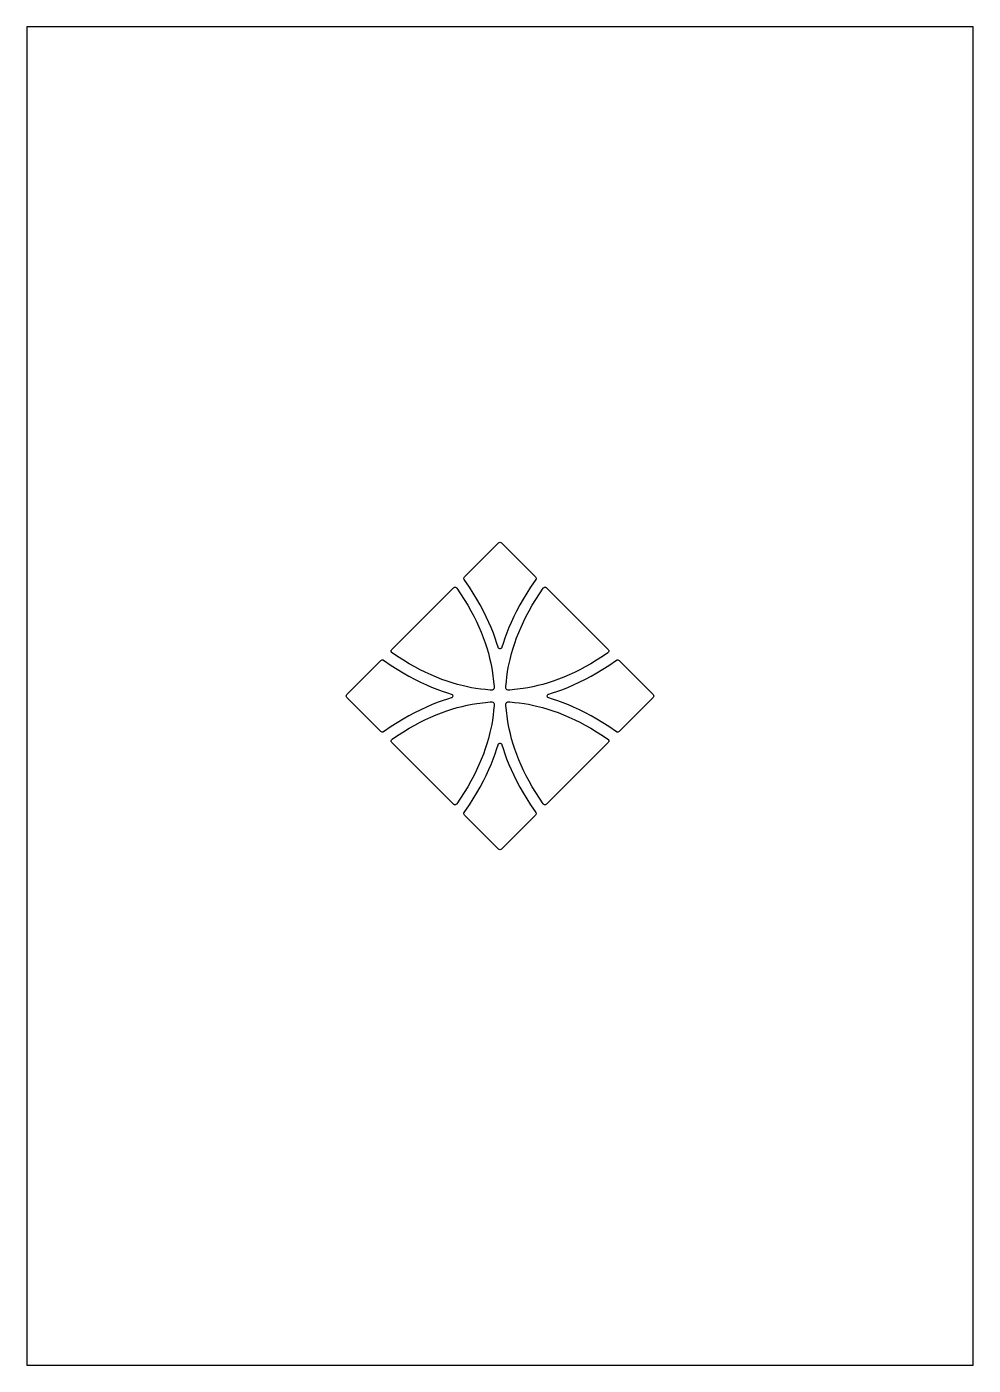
# Model space of a CAD drawing. Header units: millimetres. Extents: x 0 to 210, y 0 to 297.
import ezdxf

# ---------------------------------------------------------------- set-up
doc = ezdxf.new("R2010")
doc.units = ezdxf.units.MM

msp = doc.modelspace()

# ---------------------------------------------------------------- linework, layer by layer
at = {"layer": 'A4_FRAME_DELETE_BEFORE_CUTTING'}
msp.add_lwpolyline([(210, 0), (210, 297), (0, 297), (0, 0)], close=True, dxfattribs=at)
at = {"layer": 'CUT'}
for points in [[(105.430971, 159.299776), (105.351168, 159.14786), (105.268548, 159.068166), (105.168453, 159.011969), (105.057396, 158.982925), (104.942604, 158.982925), (104.7797, 159.036862), (104.68759, 159.105367), (104.615809, 159.194948), (104.569028, 159.299775), (104.322132, 160.123522), (103.92917, 161.305649), (103.522869, 162.426432), (103.020923, 163.689835), (102.529058, 164.836292), (101.943632, 166.100665), (101.266186, 167.457731), (100.601204, 168.708284), (99.863047, 170.008793), (99.056017, 171.344889), (98.205426, 172.672181), (97.06208, 174.34174), (96.99052, 174.497771), (96.977895, 174.611904), (97.013625, 174.779802), (97.109626, 174.922105), (104.681802, 182.494281), (104.827792, 182.591829), (105, 182.626083), (105.172208, 182.591829), (105.318198, 182.494281), (112.890374, 174.922105), (112.986375, 174.779802), (113.022105, 174.611904), (112.992364, 174.442843), (112.93792, 174.34174), (111.794597, 172.672218), (110.943983, 171.344889), (110.136954, 170.008793), (109.398283, 168.707314), (108.679374, 167.352631), (108.08852, 166.165316), (107.47091, 164.836216), (106.972113, 163.672993), (106.511122, 162.512374), (106.070847, 161.3057), (105.688107, 160.154581)], [(103.691595, 150.277809), (103.666203, 150.108993), (103.579757, 149.961783), (103.4447, 149.857365), (103.280467, 149.810767), (102.846892, 149.825457), (101.775465, 149.908405), (100.711528, 150.023535), (99.669948, 150.16863), (98.667393, 150.339807), (96.869419, 150.72537), (95.540548, 151.06544), (94.396738, 151.400041), (93.242296, 151.775929), (92.076828, 152.194141), (90.885913, 152.661747), (89.705454, 153.165395), (88.375002, 153.781191), (87.303531, 154.314115), (86.126483, 154.940711), (84.8729, 155.652396), (83.585421, 156.430065), (82.293089, 157.258273), (81.048543, 158.106579), (80.958483, 158.187828), (80.893395, 158.290179), (80.871774, 158.346989), (80.852344, 158.466717), (80.865598, 158.587285), (80.884272, 158.645131), (80.910572, 158.699933), (80.983998, 158.796477), (94.704913, 172.517392), (94.801561, 172.590877), (94.914336, 172.63585), (95.035029, 172.649036), (95.154855, 172.629478), (95.26509, 172.578597), (95.357711, 172.500098), (95.395245, 172.452209), (96.241727, 171.206911), (97.076249, 169.904434), (97.841483, 168.637549), (98.559289, 167.373517), (99.185885, 166.196469), (99.705131, 165.152924), (100.312875, 163.844747), (100.822588, 162.653702), (101.285914, 161.477753), (101.704771, 160.315768), (102.084967, 159.153472), (102.416106, 158.028141), (102.705309, 156.926822), (102.968618, 155.780177), (103.190972, 154.65336), (103.35994, 153.624071), (103.591594, 151.72454), (103.674767, 150.650196)], [(106.777809, 149.808405), (106.608993, 149.833797), (106.461783, 149.920243), (106.357365, 150.0553), (106.310767, 150.219533), (106.325457, 150.653108), (106.408405, 151.724535), (106.523535, 152.788472), (106.66863, 153.830052), (106.839807, 154.832607), (107.22537, 156.630581), (107.56544, 157.959452), (107.900041, 159.103262), (108.275929, 160.257704), (108.694141, 161.423172), (109.161747, 162.614087), (109.665395, 163.794546), (110.281191, 165.124998), (110.814115, 166.196469), (111.440711, 167.373517), (112.152396, 168.6271), (112.930065, 169.914579), (113.758273, 171.206911), (114.606579, 172.451457), (114.687828, 172.541517), (114.790179, 172.606605), (114.846989, 172.628226), (114.966717, 172.647656), (115.087285, 172.634402), (115.145131, 172.615728), (115.199933, 172.589428), (115.296477, 172.516002), (129.017392, 158.795087), (129.090877, 158.698439), (129.13585, 158.585664), (129.149036, 158.464971), (129.129478, 158.345145), (129.078597, 158.23491), (129.000098, 158.142289), (128.952209, 158.104755), (127.706911, 157.258273), (126.404434, 156.423751), (125.137549, 155.658517), (123.873517, 154.940711), (122.696469, 154.314115), (121.652924, 153.794869), (120.344747, 153.187125), (119.153702, 152.677412), (117.977753, 152.214086), (116.815768, 151.795229), (115.653472, 151.415033), (114.528141, 151.083894), (113.426822, 150.794691), (112.280177, 150.531382), (111.15336, 150.309028), (110.124071, 150.14006), (108.22454, 149.908406), (107.150196, 149.825233)], [(94.200224, 148.930971), (94.35214, 148.851168), (94.431834, 148.768548), (94.488031, 148.668453), (94.517075, 148.557396), (94.517075, 148.442604), (94.463138, 148.2797), (94.394633, 148.18759), (94.305052, 148.115809), (94.200225, 148.069028), (93.376478, 147.822132), (92.194351, 147.42917), (91.073568, 147.022869), (89.810165, 146.520923), (88.663708, 146.029058), (87.399335, 145.443632), (86.042269, 144.766186), (84.791716, 144.101204), (83.491207, 143.363047), (82.155111, 142.556017), (80.827819, 141.705426), (79.15826, 140.56208), (79.002229, 140.49052), (78.888096, 140.477895), (78.720198, 140.513625), (78.577895, 140.609626), (71.005719, 148.181802), (70.908171, 148.327792), (70.873917, 148.5), (70.908171, 148.672208), (71.005719, 148.818198), (78.577895, 156.390374), (78.720198, 156.486375), (78.888096, 156.522105), (79.057157, 156.492364), (79.15826, 156.43792), (80.827782, 155.294597), (82.155111, 154.443983), (83.491207, 153.636954), (84.792686, 152.898283), (86.147369, 152.179374), (87.334684, 151.58852), (88.663784, 150.97091), (89.827007, 150.472113), (90.987626, 150.011122), (92.1943, 149.570847), (93.345419, 149.188107)], [(115.799776, 148.069029), (115.64786, 148.148832), (115.568166, 148.231452), (115.511969, 148.331547), (115.482925, 148.442604), (115.482925, 148.557396), (115.536862, 148.7203), (115.605367, 148.81241), (115.694948, 148.884191), (115.799775, 148.930972), (116.623522, 149.177868), (117.805649, 149.57083), (118.926432, 149.977131), (120.189835, 150.479077), (121.336292, 150.970942), (122.600665, 151.556368), (123.957731, 152.233814), (125.208284, 152.898796), (126.508793, 153.636953), (127.844889, 154.443983), (129.172181, 155.294574), (130.84174, 156.43792), (130.997771, 156.50948), (131.111904, 156.522105), (131.279802, 156.486375), (131.422105, 156.390374), (138.994281, 148.818198), (139.091829, 148.672208), (139.126083, 148.5), (139.091829, 148.327792), (138.994281, 148.181802), (131.422105, 140.609626), (131.279802, 140.513625), (131.111904, 140.477895), (130.942843, 140.507636), (130.84174, 140.56208), (129.172218, 141.705403), (127.844889, 142.556017), (126.508793, 143.363046), (125.207314, 144.101717), (123.852631, 144.820626), (122.665316, 145.41148), (121.336216, 146.02909), (120.172993, 146.527887), (119.012374, 146.988878), (117.8057, 147.429153), (116.654581, 147.811893)], [(103.222191, 147.191595), (103.391007, 147.166203), (103.538217, 147.079757), (103.642635, 146.9447), (103.689233, 146.780467), (103.674543, 146.346892), (103.591595, 145.275465), (103.476465, 144.211528), (103.33137, 143.169948), (103.160193, 142.167393), (102.77463, 140.369419), (102.43456, 139.040548), (102.099959, 137.896738), (101.724071, 136.742296), (101.305859, 135.576828), (100.838253, 134.385913), (100.334605, 133.205454), (99.718809, 131.875002), (99.185885, 130.803531), (98.559289, 129.626483), (97.847604, 128.3729), (97.069935, 127.085421), (96.241727, 125.793089), (95.393421, 124.548543), (95.312172, 124.458483), (95.209821, 124.393395), (95.153011, 124.371774), (95.033283, 124.352344), (94.912715, 124.365598), (94.854869, 124.384272), (94.800067, 124.410572), (94.703523, 124.483998), (80.982608, 138.204913), (80.909123, 138.301561), (80.86415, 138.414336), (80.850964, 138.535029), (80.870522, 138.654855), (80.921403, 138.76509), (80.999902, 138.857711), (81.047791, 138.895245), (82.293089, 139.741727), (83.595566, 140.576249), (84.862451, 141.341483), (86.126483, 142.059289), (87.303531, 142.685885), (88.347076, 143.205131), (89.655253, 143.812875), (90.846298, 144.322588), (92.022247, 144.785914), (93.184232, 145.204771), (94.346528, 145.584967), (95.471859, 145.916106), (96.573178, 146.205309), (97.719823, 146.468618), (98.84664, 146.690972), (99.875929, 146.85994), (101.77546, 147.091594), (102.849804, 147.174767)], [(106.308405, 146.722191), (106.333797, 146.891007), (106.420243, 147.038217), (106.5553, 147.142635), (106.719533, 147.189233), (107.153108, 147.174543), (108.224535, 147.091595), (109.288472, 146.976465), (110.330052, 146.83137), (111.332607, 146.660193), (113.130581, 146.27463), (114.459452, 145.93456), (115.603262, 145.599959), (116.757704, 145.224071), (117.923172, 144.805859), (119.114087, 144.338253), (120.294546, 143.834605), (121.624998, 143.218809), (122.696469, 142.685885), (123.873517, 142.059289), (125.1271, 141.347604), (126.414579, 140.569935), (127.706911, 139.741727), (128.951457, 138.893421), (129.041517, 138.812172), (129.106605, 138.709821), (129.128226, 138.653011), (129.147656, 138.533283), (129.134402, 138.412715), (129.115728, 138.354869), (129.089428, 138.300067), (129.016002, 138.203523), (115.295087, 124.482608), (115.198439, 124.409123), (115.085664, 124.36415), (114.964971, 124.350964), (114.845145, 124.370522), (114.73491, 124.421403), (114.642289, 124.499902), (114.604755, 124.547791), (113.758273, 125.793089), (112.923751, 127.095566), (112.158517, 128.362451), (111.440711, 129.626483), (110.814115, 130.803531), (110.294869, 131.847076), (109.687125, 133.155253), (109.177412, 134.346298), (108.714086, 135.522247), (108.295229, 136.684232), (107.915033, 137.846528), (107.583894, 138.971859), (107.294691, 140.073178), (107.031382, 141.219823), (106.809028, 142.34664), (106.64006, 143.375929), (106.408406, 145.27546), (106.325233, 146.349804)], [(104.569029, 137.700224), (104.648832, 137.85214), (104.731452, 137.931834), (104.831547, 137.988031), (104.942604, 138.017075), (105.057396, 138.017075), (105.2203, 137.963138), (105.31241, 137.894633), (105.384191, 137.805052), (105.430972, 137.700225), (105.677868, 136.876478), (106.07083, 135.694351), (106.477131, 134.573568), (106.979077, 133.310165), (107.470942, 132.163708), (108.056368, 130.899335), (108.733814, 129.542269), (109.398796, 128.291716), (110.136953, 126.991207), (110.943983, 125.655111), (111.794574, 124.327819), (112.93792, 122.65826), (113.00948, 122.502229), (113.022105, 122.388096), (112.986375, 122.220198), (112.890374, 122.077895), (105.318198, 114.505719), (105.172208, 114.408171), (105, 114.373917), (104.827792, 114.408171), (104.681802, 114.505719), (97.109626, 122.077895), (97.013625, 122.220198), (96.977895, 122.388096), (97.007636, 122.557157), (97.06208, 122.65826), (98.205403, 124.327782), (99.056017, 125.655111), (99.863046, 126.991207), (100.601717, 128.292686), (101.320626, 129.647369), (101.91148, 130.834684), (102.52909, 132.163784), (103.027887, 133.327007), (103.488878, 134.487626), (103.929153, 135.6943), (104.311893, 136.845419)]]:
    msp.add_lwpolyline(points, close=True, dxfattribs=at)

doc.saveas('drawing.dxf')
